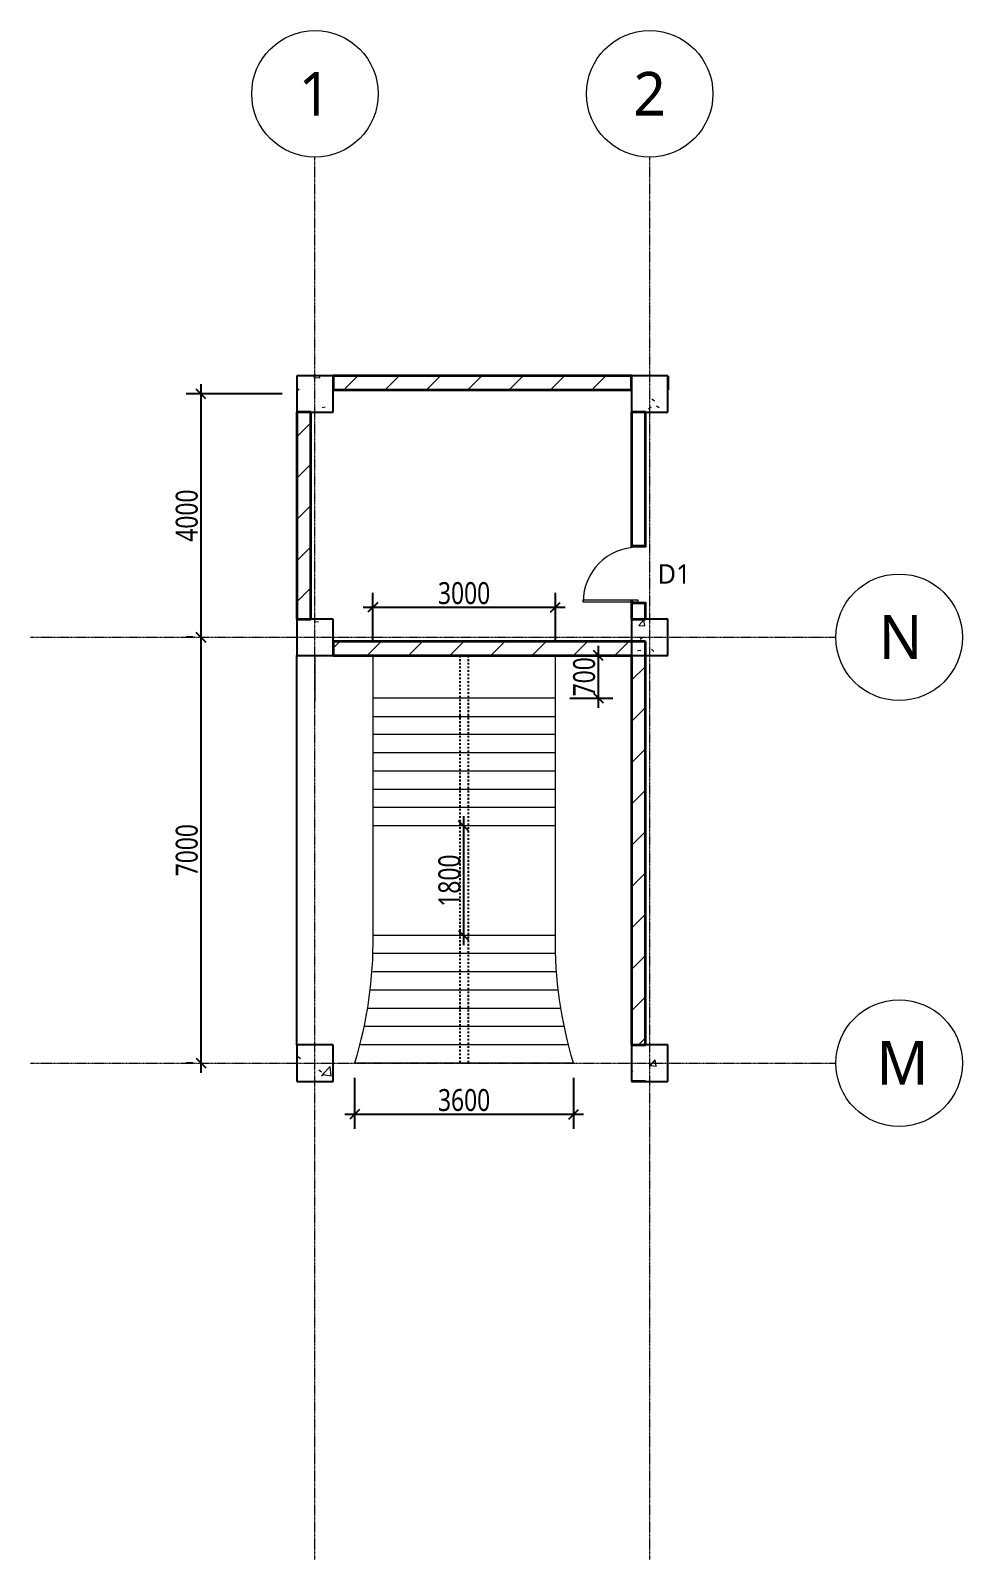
# Model space of a CAD drawing. Header units: inches. Extents: x 16485 to 57607, y 24 to 31657.
# Drawn here: x 42294 to 57607, y 24 to 25155 of the extents above; entities that cross this region are included whole.
import ezdxf

# ---------------------------------------------------------------- set-up
doc = ezdxf.new("R2010")
doc.units = ezdxf.units.IN
doc.header["$MEASUREMENT"] = 0
doc.linetypes.add('Dash 3mm', pattern=[6, 3, -3])
doc.linetypes.add('Grid Line 12_5mm', pattern=[21.5, 12.5, -3, 3, -3])
for name, color, linetype, lineweight in [('A-ANNO-DIMS', 211, 'Continuous', 9), ('A-AREA-IDEN', 2, 'Continuous', 9), ('A-DETL', 90, 'Continuous', 9), ('A-DOOR', 31, 'Continuous', 15), ('A-DOOR-FRAM', 31, 'Continuous', 18), ('A-WALL', 113, 'Continuous', 15), ('A-WALL-PATT', 111, 'Continuous', 35), ('S-COLS', 52, 'Continuous', 9), ('S-GRID', 1, 'Continuous', 9), ('S-GRID-IDEN', 1, 'Continuous', 9), ('S-STRS', 31, 'Continuous', 9)]:
    doc.layers.add(name, color=color, linetype=linetype, lineweight=lineweight)
doc.styles.add('Trebuchet MS_1', font='trebuc.ttf', dxfattribs={"height": 720})
doc.styles.add('Trebuchet MS_2', font='trebuc.ttf', dxfattribs={"height": 320})
doc.styles.add('Trebuchet MS_3', font='trebuc.ttf', dxfattribs={"width": 0.8, "height": 360})
doc.dimstyles.new('Linear_-_2_25mm_Trebuchet_MS', dxfattribs={"dimscale": 304.8, "dimtxt": 371.142326, "dimasz": 0.524934, "dimexe": 0.787402, "dimexo": 0.787402, "dimgap": 0.15748, "dimtad": 1, "dimdec": 0, "dimzin": 0, "dimdsep": 46, "dimtxsty": 'Trebuchet MS_3', "dimblk1": 'OBLIQUE', "dimblk2": 'OBLIQUE', "dimsah": 1, "dimcen": 0.09, "dimdle": 0.524934, "dimazin": 0, "dimtfac": 1, "dimtdec": 4, "dimtix": 1, "dimtmove": 0, "dimatfit": 3, "dimfxl": 1, "dimtvp": 1, "dimtolj": 1, "dimtzin": 0, "dimarcsym": 2})
pattern_1 = [(50, (64848.7, -27829.1), (1165.978, -102.01), [121.92, -1341.12]), (355, (64848.7, -27829.1), (-225.554, 1222.763), [97.536, -1072.896]), (100.451, (64945.9, -27837.6), (940.433, 1120.746), [103.616, -1139.776]), (46.184, (64848.7, -27504), (1734.906, -269.074), [182.88, -2011.68]), (96.636, (64993.3, -27526.4), (1519.377, 1583.536), [155.424, -1709.665]), (351.184, (64848.7, -27504), (1519.39, 1583.52), [146.304, -1609.344]), (21, (65011.3, -27585.2), (970.332, -654.498), [121.92, -1341.12]), (326, (65011.3, -27585.2), (395.533, 1178.804), [97.536, -1072.896]), (71.451, (65092.2, -27639.8), (1365.87, 524.296), [103.616, -1139.776]), (37.5, (64848.73, -27829.1), (19.767, 541.1527), [53.645, -1006.246, 53.645, -1035.507, -1076.96]), (37.5, (64848.73, -27829.1), (19.767, 541.1527), [-2149.043, 53.645, -1023.315]), (7.5, (64848.73, -27829.1), (427.646, 641.156), [53.645, -567.334, 53.645, -981.862, -410.464]), (7.5, (64848.73, -27829.1), (427.646, 641.156), [-1656.486, 53.645, -356.819]), (327.5, (64486.22, -27829.1), (867.782, -36.665), [53.645, -352.755, 53.645, -1214.323, -1682.496]), (327.5, (64486.22, -27829.1), (867.782, -36.665), [-1674.368, 53.645, -1628.851]), (317.5, (64323.7, -27829.1), (948.028, 162.731), [53.645, -474.675, 53.645, -788.416, -1194.816]), (317.5, (64323.7, -27829.1), (948.028, 162.731), [-1370.38, 53.645, -1141.17])]
pattern_2 = [(45, (64848.73, -27829.1), (-339.4113, 339.4113), [])]

# ---------------------------------------------------------------- blocks, each defined once
blk = doc.blocks.new('Grid - M_Grid Head - Circle-50561-Room Plan-Basement')
at = {"layer": 'S-GRID-IDEN'}
blk.add_circle((0, 0), 6.5, dxfattribs=at)
blk = doc.blocks.new('_Oblique')
at = {"color": 0, "linetype": 'ByBlock', "lineweight": -2}
blk.add_line((-0.5, -0.5), (0.5, 0.5), dxfattribs=at)
blk = doc.blocks.new('*D16')
at = {"layer": 'A-ANNO-DIMS', "color": 0, "lineweight": -2, "transparency": 16777216}
for p, q in [((46428, 19182), (44853, 19182)), ((45093, 19342), (45093, 15022)), ((44966, 15182), (44853, 15182))]:
    blk.add_line(p, q, dxfattribs=at)
at = {"layer": 'Defpoints', "color": 0, "transparency": 16777216}
for p in [(46668, 19182), (45093, 15182), (45206, 15182)]:
    blk.add_point(p, dxfattribs=at)
at = {"layer": 'A-ANNO-DIMS', "color": 0, "lineweight": -2, "transparency": 16777216, "xscale": 160, "yscale": 160, "zscale": 160}
for p, rotation in [((45093, 19182), 90), ((45093, 15182), 270)]:
    blk.add_blockref('_Oblique', p, dxfattribs=dict(at, rotation=rotation))
at = {"layer": 'A-ANNO-DIMS', "color": 0, "transparency": 16777216, "insert": (44862, 17182), "char_height": 360, "width": 905.84, "attachment_point": 5, "rotation": 90, "style": 'Trebuchet MS_3'}
blk.add_mtext('\\A1;4000', dxfattribs=at)
blk = doc.blocks.new('*D17')
at = {"layer": 'A-ANNO-DIMS', "color": 0, "lineweight": -2, "transparency": 16777216}
for p, q in [((45093, 15342), (45093, 8022)), ((44966, 15182), (44853, 15182)), ((44966, 8182), (44853, 8182))]:
    blk.add_line(p, q, dxfattribs=at)
at = {"layer": 'Defpoints', "color": 0, "transparency": 16777216}
for p in [(45206, 15182), (45093, 8182), (45206, 8182)]:
    blk.add_point(p, dxfattribs=at)
at = {"layer": 'A-ANNO-DIMS', "color": 0, "lineweight": -2, "transparency": 16777216, "xscale": 160, "yscale": 160, "zscale": 160}
for p, rotation in [((45093, 15182), 90), ((45093, 8182), 270)]:
    blk.add_blockref('_Oblique', p, dxfattribs=dict(at, rotation=rotation))
at = {"layer": 'A-ANNO-DIMS', "color": 0, "transparency": 16777216, "insert": (44862, 11682), "char_height": 360, "width": 905.84, "attachment_point": 5, "rotation": 90, "style": 'Trebuchet MS_3'}
blk.add_mtext('\\A1;7000', dxfattribs=at)
blk = doc.blocks.new('M_Door-Interior-Single-1_Panel-Wood - D1-1953650-Room Plan-P_L_')
at = {"layer": 'A-DOOR', "lineweight": 18}
for p, q in [((415, -59), (450, -59)), ((415, -959), (415, -59)), ((450, -59), (450, -959)), ((450, -959), (415, -959))]:
    blk.add_line(p, q, dxfattribs=at)
at = {"layer": 'A-DOOR', "lineweight": 9}
blk.add_arc((450, -59), 900, 180, 270, dxfattribs=at)
at = {"layer": 'A-DOOR-FRAM'}
for p, q in [((-475, 66), (-450, 66)), ((-475, -59), (-475, 66)), ((-450, 66), (-450, -59)), ((450, 66), (475, 66)), ((450, -59), (450, 66)), ((475, 66), (475, -59)), ((-450, -59), (-475, -59)), ((475, -59), (450, -59))]:
    blk.add_line(p, q, dxfattribs=at)
blk = doc.blocks.new('*D18')
at = {"layer": 'A-ANNO-DIMS', "color": 0, "lineweight": -2, "transparency": 16777216}
for p, q in [((47918, 15122), (47918, 15915)), ((50918, 15122), (50918, 15915)), ((47758, 15675), (51078, 15675))]:
    blk.add_line(p, q, dxfattribs=at)
at = {"layer": 'Defpoints', "color": 0, "transparency": 16777216}
for p in [(50918, 15675), (47918, 14882), (50918, 14882)]:
    blk.add_point(p, dxfattribs=at)
at = {"layer": 'A-ANNO-DIMS', "color": 0, "lineweight": -2, "transparency": 16777216, "xscale": 160, "yscale": 160, "zscale": 160, "rotation": 180}
blk.add_blockref('_Oblique', (47918, 15675), dxfattribs=at)
at = {"layer": 'A-ANNO-DIMS', "color": 0, "lineweight": -2, "transparency": 16777216, "xscale": 160, "yscale": 160, "zscale": 160}
blk.add_blockref('_Oblique', (50918, 15675), dxfattribs=at)
at = {"layer": 'A-ANNO-DIMS', "color": 0, "transparency": 16777216, "insert": (49418, 15906), "char_height": 360, "attachment_point": 5, "style": 'Trebuchet MS_3'}
blk.add_mtext('\\A1;3000', dxfattribs=at)
blk = doc.blocks.new('*D19')
at = {"layer": 'A-ANNO-DIMS', "color": 0, "lineweight": -2, "transparency": 16777216}
blk.add_line((49408, 12242), (49408, 10122), dxfattribs=at)
at = {"layer": 'Defpoints', "color": 0, "transparency": 16777216}
for p in [(49408, 12082), (49408, 10282), (49408, 10282)]:
    blk.add_point(p, dxfattribs=at)
at = {"layer": 'A-ANNO-DIMS', "color": 0, "lineweight": -2, "transparency": 16777216, "xscale": 160, "yscale": 160, "zscale": 160}
for p, rotation in [((49408, 12082), 90), ((49408, 10282), 270)]:
    blk.add_blockref('_Oblique', p, dxfattribs=dict(at, rotation=rotation))
at = {"layer": 'A-ANNO-DIMS', "color": 0, "transparency": 16777216, "insert": (49177, 11182), "char_height": 360, "attachment_point": 5, "rotation": 90, "style": 'Trebuchet MS_3'}
blk.add_mtext('\\A1;1800', dxfattribs=at)
blk = doc.blocks.new('*D20')
at = {"layer": 'A-ANNO-DIMS', "color": 0, "lineweight": -2, "transparency": 16777216}
for p, q in [((47618, 7942), (47618, 7101)), ((51218, 7942), (51218, 7101)), ((47458, 7341), (51378, 7341))]:
    blk.add_line(p, q, dxfattribs=at)
at = {"layer": 'Defpoints', "color": 0, "transparency": 16777216}
for p in [(47618, 8182), (51218, 8182), (51218, 7341)]:
    blk.add_point(p, dxfattribs=at)
at = {"layer": 'A-ANNO-DIMS', "color": 0, "lineweight": -2, "transparency": 16777216, "xscale": 160, "yscale": 160, "zscale": 160, "rotation": 180}
blk.add_blockref('_Oblique', (47618, 7341), dxfattribs=at)
at = {"layer": 'A-ANNO-DIMS', "color": 0, "lineweight": -2, "transparency": 16777216, "xscale": 160, "yscale": 160, "zscale": 160}
blk.add_blockref('_Oblique', (51218, 7341), dxfattribs=at)
at = {"layer": 'A-ANNO-DIMS', "color": 0, "transparency": 16777216, "insert": (49418, 7573), "char_height": 360, "attachment_point": 5, "style": 'Trebuchet MS_3'}
blk.add_mtext('\\A1;3600', dxfattribs=at)
blk = doc.blocks.new('*D21')
at = {"layer": 'A-ANNO-DIMS', "color": 0, "lineweight": -2, "transparency": 16777216}
for p, q in [((51158, 14882), (51863, 14882)), ((51623, 15042), (51623, 14022)), ((51158, 14182), (51863, 14182))]:
    blk.add_line(p, q, dxfattribs=at)
at = {"layer": 'Defpoints', "color": 0, "transparency": 16777216}
for p in [(50918, 14882), (50918, 14182), (51623, 14182)]:
    blk.add_point(p, dxfattribs=at)
at = {"layer": 'A-ANNO-DIMS', "color": 0, "lineweight": -2, "transparency": 16777216, "xscale": 160, "yscale": 160, "zscale": 160}
for p, rotation in [((51623, 14882), 90), ((51623, 14182), 270)]:
    blk.add_blockref('_Oblique', p, dxfattribs=dict(at, rotation=rotation))
at = {"layer": 'A-ANNO-DIMS', "color": 0, "transparency": 16777216, "insert": (51392, 14532), "char_height": 360, "attachment_point": 5, "rotation": 90, "style": 'Trebuchet MS_3'}
blk.add_mtext('\\A1;700', dxfattribs=at)

msp = doc.modelspace()

# ---------------------------------------------------------------- hatches: boundary and pattern name
at = {"layer": 'A-WALL-PATT', "lineweight": 9}
h = msp.add_hatch(dxfattribs=at)
h.set_pattern_fill('FP_4', color=256, style=0, pattern_type=2)
h.set_pattern_definition(pattern_2)
h.paths.add_polyline_path([(52167.5, 19251.9), (52167.5, 19481.9), (47267.5, 19481.9), (47267.5, 19251.9)])
h = msp.add_hatch(dxfattribs=at)
h.set_pattern_fill('FP_4', color=256, style=0, pattern_type=2)
h.set_pattern_definition(pattern_2)
h.paths.add_polyline_path([(46897.5, 15481.9), (46897.5, 18881.9), (46667.5, 18881.9), (46667.5, 15481.9)])
h = msp.add_hatch(dxfattribs=at)
h.set_pattern_fill('FP_4', color=256, style=0, pattern_type=2)
h.set_pattern_definition(pattern_2)
h.paths.add_polyline_path([(52167.5, 14881.9), (52397.5, 14881.9), (52397.5, 15111.9), (47267.5, 15111.9), (47267.5, 14881.9)])
h = msp.add_hatch(dxfattribs=at)
h.set_pattern_fill('FP_4', color=256, style=0, pattern_type=2)
h.set_pattern_definition(pattern_2)
h.paths.add_polyline_path([(52397.5, 8481.9), (52397.5, 14881.9), (52167.5, 14881.9), (52167.5, 8481.9)])
at = {"layer": 'S-COLS'}
h = msp.add_hatch(dxfattribs=at)
h.set_pattern_fill('FP_1', color=256, style=0, pattern_type=2)
h.set_pattern_definition(pattern_1)
h.paths.add_polyline_path([(47267.5, 18881.9), (47267.5, 19481.9), (46667.5, 19481.9), (46667.5, 18881.9)])
h = msp.add_hatch(dxfattribs=at)
h.set_pattern_fill('FP_1', color=256, style=0, pattern_type=2)
h.set_pattern_definition(pattern_1)
h.paths.add_polyline_path([(52767.5, 18881.9), (52767.5, 19481.9), (52167.5, 19481.9), (52167.5, 18881.9)])
h = msp.add_hatch(dxfattribs=at)
h.set_pattern_fill('FP_1', color=256, style=0, pattern_type=2)
h.set_pattern_definition(pattern_1)
h.paths.add_polyline_path([(47267.5, 14881.9), (47267.5, 15481.9), (46667.5, 15481.9), (46667.5, 14881.9)])
h = msp.add_hatch(dxfattribs=at)
h.set_pattern_fill('FP_1', color=256, style=0, pattern_type=2)
h.set_pattern_definition(pattern_1)
h.paths.add_polyline_path([(52767.5, 14881.9), (52767.5, 15481.9), (52167.5, 15481.9), (52167.5, 14881.9)])
h = msp.add_hatch(dxfattribs=at)
h.set_pattern_fill('FP_1', color=256, style=0, pattern_type=2)
h.set_pattern_definition(pattern_1)
h.paths.add_polyline_path([(47267.5, 7881.9), (47267.5, 8481.9), (46667.5, 8481.9), (46667.5, 7881.9)])
h = msp.add_hatch(dxfattribs=at)
h.set_pattern_fill('FP_1', color=256, style=0, pattern_type=2)
h.set_pattern_definition(pattern_1)
h.paths.add_polyline_path([(52767.5, 7881.9), (52767.5, 8481.9), (52167.5, 8481.9), (52167.5, 7881.9)])

# ---------------------------------------------------------------- linework, layer by layer
for p, q in [((52397.5, 16686.9), (52167.5, 16686.9)), ((52397.5, 15736.9), (52167.5, 15736.9)), ((46667.5, 14881.9), (52167.5, 14881.9)), ((47267.5, 14881.9), (52167.5, 14881.9))]:
    msp.add_line(p, q)
at = {"linetype": 'Dash 3mm', "ltscale": 10}
for p, q in [((49347.5, 14881.9), (49347.5, 8181.9)), ((49487.5, 14881.9), (49487.5, 8181.9))]:
    msp.add_line(p, q, dxfattribs=at)
msp.add_lwpolyline([(47267.5, 8481.9), (46667.5, 8481.9), (46667.5, 14881.9), (52167.5, 14881.9), (52167.5, 8481.9)])
at = {"layer": 'A-DETL'}
for p, q in [((46667.5, 14131.9), (46667.5, 14881.9)), ((46967.5, 14881.9), (46967.5, 14131.9))]:
    msp.add_line(p, q, dxfattribs=at)
at = {"layer": 'A-WALL', "lineweight": 35}
for p, q in [((52167.5, 19481.9), (47267.5, 19481.9)), ((47267.5, 19481.9), (47267.5, 19251.9)), ((52167.5, 19251.9), (52167.5, 19481.9)), ((52767.5, 19481.9), (52767.5, 19251.9)), ((47267.5, 19251.9), (52167.5, 19251.9)), ((46897.5, 18881.9), (46667.5, 18881.9)), ((46667.5, 18881.9), (46667.5, 15481.9)), ((46897.5, 15481.9), (46897.5, 18881.9)), ((52397.5, 18881.9), (52167.5, 18881.9)), ((52167.5, 18881.9), (52167.5, 16655.8)), ((52397.5, 16661.9), (52397.5, 18881.9)), ((52167.5, 15796.9), (52167.5, 15481.9)), ((52397.5, 15481.9), (52397.5, 15761.9)), ((46667.5, 15481.9), (46897.5, 15481.9)), ((52167.5, 15481.9), (52397.5, 15481.9)), ((52397.5, 15111.9), (47267.5, 15111.9)), ((47267.5, 15111.9), (47267.5, 14881.9)), ((52397.5, 8481.9), (52397.5, 15111.9)), ((47267.5, 14881.9), (52167.5, 14881.9)), ((52167.5, 14881.9), (52167.5, 8481.9)), ((52167.5, 8481.9), (52397.5, 8481.9)), ((52397.5, 7881.9), (52167.5, 7881.9))]:
    msp.add_line(p, q, dxfattribs=at)
at = {"layer": 'S-COLS', "lineweight": 25}
for p, q in [((47267.5, 19481.9), (46667.5, 19481.9)), ((46667.5, 19481.9), (46667.5, 18881.9)), ((47267.5, 18881.9), (47267.5, 19481.9)), ((52767.5, 19481.9), (52167.5, 19481.9)), ((52167.5, 19481.9), (52167.5, 18881.9)), ((52767.5, 18881.9), (52767.5, 19481.9)), ((46667.5, 18881.9), (47267.5, 18881.9)), ((52167.5, 18881.9), (52767.5, 18881.9)), ((47267.5, 15481.9), (46667.5, 15481.9)), ((46667.5, 15481.9), (46667.5, 14881.9)), ((47267.5, 14881.9), (47267.5, 15481.9)), ((52767.5, 15481.9), (52167.5, 15481.9)), ((52167.5, 15481.9), (52167.5, 14881.9)), ((52767.5, 14881.9), (52767.5, 15481.9)), ((46667.5, 14881.9), (47267.5, 14881.9)), ((52167.5, 14881.9), (52767.5, 14881.9)), ((47267.5, 8481.9), (46667.5, 8481.9)), ((46667.5, 8481.9), (46667.5, 7881.9)), ((47267.5, 7881.9), (47267.5, 8481.9)), ((52767.5, 8481.9), (52167.5, 8481.9)), ((52167.5, 8481.9), (52167.5, 7881.9)), ((52767.5, 7881.9), (52767.5, 8481.9)), ((46667.5, 7881.9), (47267.5, 7881.9)), ((52167.5, 7881.9), (52767.5, 7881.9))]:
    msp.add_line(p, q, dxfattribs=at)
at = {"layer": 'S-GRID', "linetype": 'Grid Line 12_5mm'}
for p, q in [((46967.5, 23.5), (46967.5, 23075.2)), ((52467.5, 23.5), (52467.5, 23075.2)), ((42294.3, 15181.9), (55526.5, 15181.9)), ((42294.3, 8181.9), (55526.5, 8181.9))]:
    msp.add_line(p, q, dxfattribs=at)
at = {"layer": 'S-STRS', "lineweight": 18}
for p, q in [((46667.5, 14131.9), (46667.5, 13681.9)), ((50917.5, 14181.9), (47917.5, 14181.9)), ((52167.5, 13681.9), (52167.5, 14131.9)), ((47917.5, 13881.9), (50917.5, 13881.9))]:
    msp.add_line(p, q, dxfattribs=at)
at = {"layer": 'S-STRS'}
for p, q in [((46667.5, 13381.9), (46667.5, 13681.9)), ((50917.5, 13581.9), (47917.5, 13581.9)), ((46667.5, 13081.9), (46667.5, 13381.9)), ((46667.5, 12781.9), (46667.5, 13081.9)), ((50917.5, 13281.9), (47917.5, 13281.9)), ((50917.5, 12981.9), (47917.5, 12981.9)), ((46667.5, 12481.9), (46667.5, 12781.9)), ((50917.5, 12681.9), (47917.5, 12681.9)), ((46667.5, 10881.9), (46667.5, 12481.9)), ((50917.5, 12381.9), (47917.5, 12381.9)), ((50917.5, 12081.9), (47917.5, 12081.9)), ((46667.5, 10581.9), (46667.5, 10881.9)), ((46667.5, 10281.9), (46667.5, 10581.9)), ((46667.5, 9981.9), (46667.5, 10281.9)), ((50917.5, 10281.9), (47917.5, 10281.9)), ((46667.5, 9681.9), (46667.5, 9981.9)), ((50917.5, 9981.9), (47917.5, 9981.9)), ((46667.5, 9381.9), (46667.5, 9681.9)), ((50917.5, 9681.9), (47917.5, 9681.9)), ((46667.5, 9081.9), (46667.5, 9381.9)), ((50965.9, 9381.9), (47869.2, 9381.9)), ((46667.5, 8781.9), (46667.5, 9081.9)), ((51008.3, 9081.9), (47826.8, 9081.9)), ((46667.5, 8481.9), (46667.5, 8781.9)), ((51064.1, 8781.9), (47771, 8781.9)), ((51133.7, 8481.9), (47701.4, 8481.9)), ((51217.5, 8181.9), (47617.5, 8181.9))]:
    msp.add_line(p, q, dxfattribs=at)
at = {"layer": 'S-STRS', "color": 244, "lineweight": 18, "true_color": 0x991b1e}
for points in [[(47917.5, 14881.9), (47917.5, 10281.9, -0.0766671), (47617.5, 8181.9)], [(51217.5, 8181.9, -0.0766671), (50917.5, 10281.9), (50917.5, 14881.9)]]:
    msp.add_lwpolyline(points, format="xyb", dxfattribs=at)

# ---------------------------------------------------------------- block references
at = {"layer": 'A-DOOR-FRAM', "rotation": 269.9999999999999}
msp.add_blockref('M_Door-Interior-Single-1_Panel-Wood - D1-1953650-Room Plan-P_L_', (52331.9, 16211.9), dxfattribs=at)
at = {"layer": 'S-GRID-IDEN', "xscale": 159.9999999999999, "yscale": 159.9999999999999, "zscale": 159.9999999999999}
for p in [(46967.5, 24115.2), (52467.5, 24115.2)]:
    msp.add_blockref('Grid - M_Grid Head - Circle-50561-Room Plan-Basement', p, dxfattribs=at)
at = {"layer": 'S-GRID-IDEN', "xscale": 159.9999999999999, "yscale": 159.9999999999999, "zscale": 159.9999999999999, "rotation": 269.9999999999994}
for p in [(56566.5, 15181.9), (56566.5, 8181.9)]:
    msp.add_blockref('Grid - M_Grid Head - Circle-50561-Room Plan-Basement', p, dxfattribs=at)

# ---------------------------------------------------------------- texts
at = {"layer": 'A-AREA-IDEN', "insert": (52596.4, 16382.1), "char_height": 320, "width": 3886.581, "attachment_point": 1, "style": 'Trebuchet MS_2'}
msp.add_mtext('D1', dxfattribs=at)

# ---------------------------------------------------------------- dimensions: what is measured, and where the dimension line sits
at = {"layer": 'A-ANNO-DIMS'}
for base, p1, p2, override, picture, middle in [((45093, 15181.9), (46667.5, 19181.9), (45206.1, 15181.9), {"dimpost": '<>', "dimfxl": 4258.601309}, '*D16', (44861.9, 17181.9)), ((45093, 8181.9), (45206.1, 15181.9), (45206.1, 8181.9), {"dimpost": '<>', "dimfxl": 7000}, '*D17', (44861.9, 11681.9)), ((51622.8, 14181.9), (50917.5, 14881.9), (50917.5, 14181.9), {"dimpost": '<>', "dimfxl": 7000}, '*D21', (51391.6, 14531.9)), ((49407.7, 10281.9), (49407.7, 12081.9), (49407.7, 10281.9), {"dimpost": '<>', "dimfxl": 7000}, '*D19', (49176.6, 11181.9))]:
    dim = msp.add_linear_dim(base=base, p1=p1, p2=p2, angle=90, dimstyle='Linear_-_2_25mm_Trebuchet_MS', override=override, dxfattribs=at)
    dim.commit()
    dim.dimension.update_dxf_attribs({"geometry": picture, "text_midpoint": middle})
for base, p1, p2, picture, middle in [((50917.5, 15675.2), (47917.5, 14881.9), (50917.5, 14881.9), '*D18', (49417.5, 15906.4)), ((51217.5, 7341.1), (47617.5, 8181.9), (51217.5, 8181.9), '*D20', (49417.5, 7572.8))]:
    dim = msp.add_linear_dim(base=base, p1=p1, p2=p2, dimstyle='Linear_-_2_25mm_Trebuchet_MS', override={"dimpost": '<>', "dimfxl": 7000}, dxfattribs=at)
    dim.commit()
    dim.dimension.update_dxf_attribs({"geometry": picture, "text_midpoint": middle})

# ---------------------------------------------------------------- next in the draw order: texts
at = {"layer": 'S-GRID-IDEN', "char_height": 720, "attachment_point": 1, "style": 'Trebuchet MS_1', "bg_fill": 3, "box_fill_scale": 1.25, "bg_fill_color": 256, "bg_fill_true_color": 13158600, "bg_fill_transparency": 0}
for s, insert, width in [('1', (46697.8, 24476.4), 641.35), ('2', (52197.8, 24476.4), 641.35), ('N', (56234.4, 15547.5), 782.447), ('M', (56196.8, 8547.5), 872.236)]:
    msp.add_mtext(s, dxfattribs=dict(at, insert=insert, width=width))

doc.saveas('drawing.dxf')
